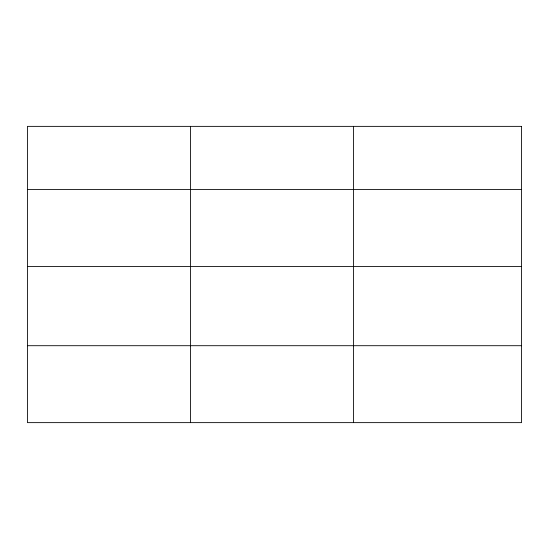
<?xml version="1.0" encoding="UTF-8"?>
<svg xmlns="http://www.w3.org/2000/svg" width="549" height="549" viewBox="0 0 549 549"><rect width="100%" height="100%" fill="white"/><g stroke="black" fill="none" stroke-linecap="round" stroke-linejoin="round"><path stroke-width="0.82" d="M27.45 189.522L521.55 189.522M27.45 266.45L521.55 266.45M27.45 345.705L521.55 345.705M353.556 126.366L353.556 422.634M190.503 126.366L190.503 422.634M521.55 126.366L27.45 126.366L27.45 422.634L521.55 422.634L521.55 126.366"/></g></svg>
